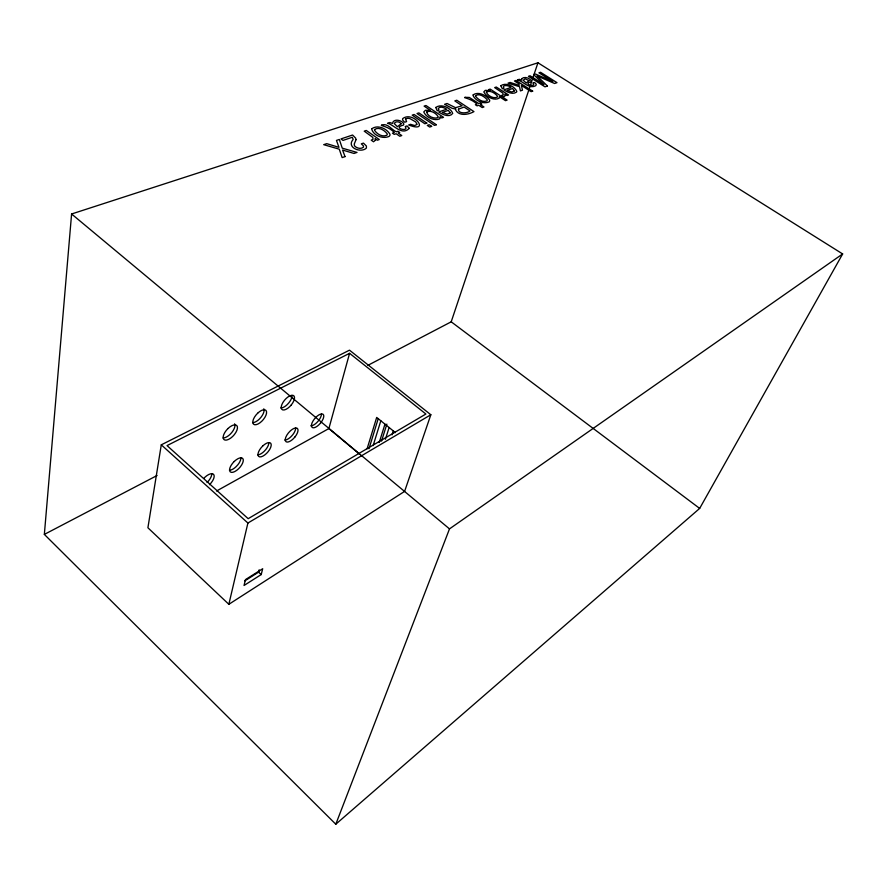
<?xml version="1.0" encoding="UTF-8"?>
<svg xmlns="http://www.w3.org/2000/svg" width="887" height="887" viewBox="0 0 887 887"><rect width="100%" height="100%" fill="white"/><g stroke="black" fill="none" stroke-linecap="round" stroke-linejoin="round"><path stroke-width="1.33" d="M44.35 534.406L71.592 213.989L537.943 62.777L842.65 253.948L699.666 508.417L335.796 824.223L44.35 534.406L157.088 475.499M161.279 444.83L147.907 527.776L228.846 604.302L404.605 491.387L430.838 414.75L349.5 350.165L161.279 444.83L247.905 523.031L228.846 604.302M244.845 580.852L258.583 572.148L259.17 569.82M261.21 574.565L262.685 568.733L245.466 579.621L244.047 585.475L261.21 574.565L258.583 572.148M216.55 490.999L328.877 428.565L349.578 353.325L425.893 414.029L248.172 518.684L167.033 445.596L349.578 353.325M367.096 448.8L376.687 417.422L395.391 432.623M368.981 448.767L378.206 418.719M373.139 445.607L380.822 420.782M379.248 442.425L384.958 424.152M381.532 441.083L386.865 424.119M385.401 439.276L389.127 427.534M392.043 434.83L393.296 430.916M367.872 365.355L451.206 321.815L537.943 62.777M335.796 824.223L449.498 528.885L842.65 253.948M209.487 484.701L211.128 482.905A9.391 4.258 -46.8 0 0 213.401 474.179A9.391 4.258 -46.8 0 0 204.653 477.483L204.143 478.026M207.048 482.506L208.7 480.71A9.38 4.28 -46.8 0 0 211.727 473.591M247.905 523.031L430.838 414.75M451.206 321.815L699.666 508.417M71.592 213.989L449.498 528.885M328.877 428.565L359.512 454.089M268.805 442.68A8.937 3.969 -48.4 0 1 265.734 449.609L264.171 451.317A8.937 3.969 -48.4 0 1 257.718 454.843M321.438 414.185A8.537 3.681 -49.8 0 1 318.322 420.926L316.836 422.556A8.537 3.681 -49.8 0 1 310.882 425.815M240.865 457.814A9.147 4.113 -47.6 0 1 237.805 464.832L236.197 466.584A9.147 4.113 -47.6 0 1 229.478 470.265M292.056 395.657A9.047 4.125 -49.5 0 1 288.852 402.842L287.266 404.572A9.047 4.125 -49.5 0 1 280.813 407.931M263.805 408.807A9.258 4.291 -48.7 0 1 260.922 417.356L259.303 419.13A9.258 4.291 -48.7 0 1 252.573 422.622M295.648 428.144A8.726 3.814 -49.1 0 1 292.555 434.985L291.025 436.648A8.726 3.814 -49.1 0 1 284.827 440.041M234.589 423.831A9.491 4.457 -47.8 0 1 231.795 432.49L230.121 434.308A9.491 4.457 -47.8 0 1 223.103 437.956M528.962 80.595L526.313 83.001L523.197 80.296L525.182 78.799L528.962 80.595M408.996 128.094L408.962 128.67C401.578 135.689 394.249 124.79 387.541 123.293L389.781 122.528L392.509 123.437C393.174 118.148 402.432 120.011 403.851 124.158L403.474 125.1C391.389 128.005 409.683 132.451 405.215 126.553L407.044 125.921L408.996 128.094M475.543 95.685L475.51 96.184C477.893 99.411 482.672 102.659 486.808 100.93A3.825 1.73 18 0 0 486.985 99.499C484.413 96.672 479.257 92.991 475.543 95.685M440.251 117.539L439.708 118.847C434.02 121.308 426.148 117.295 423.753 111.973L425.45 110.276L430.505 110.431L424.086 106.107L425.948 105.498L443.555 117.328L441.759 117.949L440.063 116.818L440.251 117.539M500.822 85.751L502.364 88.778L503.982 88.234C501.022 84.176 509.759 85.451 510.99 87.447L503.838 89.875C507.331 92.137 512.764 94.998 516.6 92.026L516.799 91.383C514.549 86.15 505.778 82.036 500.822 85.751M486.353 92.104C487.584 95.741 493.66 99.122 497.341 97.06L497.485 96.228C495.223 93.157 490.023 89.842 486.353 92.104M356.053 139.603L354.246 144.038L354.49 145.867C356.607 148.207 360.976 149.482 363.504 147.131L363.371 145.823L361.308 143.849L363.459 143.106L366.398 146.033L366.42 148.04C361.064 153.54 345.919 147.508 353.17 139.436L352.294 137.274L343.025 140.39L340.952 138.915L352.594 135.024L355.609 138.084L356.053 139.603M435.794 107.471L437.202 110.753L439.01 110.143L438.233 108.447C440.274 105.764 444.476 107.848 446.726 109.212L438.721 111.928C442.28 114.478 449.465 117.904 452.703 113.436C450.707 107.571 441.039 103.435 435.794 107.471M374.569 129.546L374.469 130.112C376.731 133.937 382.175 137.341 386.654 135.312A4.18 2.04 16 0 0 387.054 133.682C384.459 130.256 378.649 126.497 374.569 129.546M505.446 95.441L504.004 96.772L501.809 95.352L503.273 94.654L502.763 93.013L494.647 87.602L496.31 87.037L508.573 94.976L507.009 95.519L504.88 94.144L505.446 95.441M401.057 123.825L397.443 126.73L394.272 123.592C395.314 120.843 399.937 121.441 401.057 123.825M499.525 97.382L499.381 98.002C494.259 101.229 486.298 96.849 483.803 91.904L485.289 90.341L490.178 90.629L488.615 89.609L490.167 89.099L507.131 100.109L505.501 100.674L499.337 96.661L499.525 97.382M521.667 78.766L521.678 80.129L519.25 79.309L517.454 79.93C523.397 81.205 528.907 89.498 535.826 85.662L536.269 84.343L535.271 83.156L534.329 82.469L532.865 82.968C537.5 87.769 521.467 84.354 531.191 81.715L531.38 80.917C529.661 77.956 524.339 76.105 521.667 78.766M455.696 109.057L455.519 109.811C458.934 116.585 468.591 114.667 473.968 111.618L456.783 100.242L454.809 100.896L462.16 105.764L455.563 107.693L447.059 103.491L444.598 104.311L452.104 108.303L455.696 109.057M426.658 112.05C427.412 116.197 434.053 119.313 437.99 117.572L438.311 117.04C436.581 113.325 430.616 109.666 426.658 112.05M405.536 119.046L406.579 121.608L404.683 122.24L403.042 120.543A6.098 2.905 16.5 0 1 402.765 118.57C413.63 110.343 430.816 133.671 408.652 124.967L410.548 124.324L414.695 125.533L417.145 124.38L415.615 121.863L410.027 118.67A3.659 1.741 16.5 0 0 407.233 118.348L405.536 119.046M514.416 90.884L511.788 91.993L507.176 90.352L512.575 88.512L514.416 90.884M375.489 140.168L373.527 141.776L371.209 140.146L373.061 139.292L372.773 137.363L364.202 131.154L366.276 130.456L379.281 139.547L377.319 140.224L375.068 138.638L375.489 140.168M473.248 94.776L473.004 95.463C475.465 100.841 483.238 104.278 488.87 102.016A6.896 3.116 18 0 0 489.58 100.031C486.353 95.297 478.57 91.239 473.248 94.776M450.141 112.926L447.192 114.146L442.303 112.416L448.356 110.354L450.141 112.926M372.096 128.56L371.72 129.336C373.76 135.622 382.796 139.181 388.85 136.509A7.539 3.67 15.9 0 0 389.936 134.247C386.821 128.571 377.884 124.557 372.096 128.56M458.457 109.156C457.781 114.046 467.493 113.481 469.999 110.964L464.101 107.061L458.457 109.156M320.684 422.888L319.198 424.529A8.548 3.659 -49.8 0 1 313.244 427.789L312.257 427.501A8.548 3.659 -49.8 0 1 314.541 418.808L316.049 417.156A8.548 3.659 -49.8 0 1 322.036 413.919L323.001 414.229A8.548 3.659 -49.8 0 1 320.684 422.888M294.927 436.992L293.409 438.677A8.737 3.803 -49.1 0 1 287.211 442.07L286.157 441.793A8.737 3.803 -49.1 0 1 288.342 433.022L289.883 431.326A8.737 3.803 -49.1 0 1 296.114 427.955L297.145 428.244A8.737 3.803 -49.1 0 1 294.927 436.992M262.641 446.083L261.055 447.813A8.948 3.947 -48.4 0 0 258.572 456.35A8.948 3.947 -48.4 0 0 266.566 453.39L268.129 451.683A8.948 3.947 -48.4 0 0 270.613 443.145A8.948 3.947 -48.4 0 0 262.641 446.083M234.257 461.451L232.627 463.225A9.158 4.102 -47.6 0 0 230.243 471.862A9.158 4.102 -47.6 0 0 238.614 468.724L240.222 466.972A9.158 4.102 -47.6 0 0 242.606 458.335A9.158 4.102 -47.6 0 0 234.257 461.451M291.313 404.904L289.727 406.634A9.058 4.102 -49.5 0 1 281.767 409.295A9.058 4.102 -49.5 0 1 284.428 400.347L286.024 398.596A9.058 4.102 -49.5 0 1 293.974 395.968A9.058 4.102 -49.5 0 1 291.313 404.904M257.64 413.231L255.988 415.027A9.269 4.269 -48.7 0 0 253.438 424.075A9.269 4.269 -48.7 0 0 261.787 421.247L263.406 419.473A9.269 4.269 -48.7 0 0 265.956 410.426A9.269 4.269 -48.7 0 0 257.64 413.231M228.014 428.499L226.318 430.339A9.502 4.446 -47.9 0 0 223.879 439.497A9.502 4.446 -47.9 0 0 232.627 436.493L234.301 434.674A9.502 4.446 -47.9 0 0 236.74 425.516A9.502 4.446 -47.9 0 0 228.014 428.499M465.087 97.315L464.6 97.625C468.813 98.889 473.259 100.53 477.006 104.134L475.343 104.71L477.062 105.841L478.714 105.265L482.218 107.571L483.969 106.961L480.477 104.666L481.874 104.178L480.155 103.058L478.758 103.535L469.334 97.448L465.087 97.315M381.865 125.089L381.299 125.444C385.745 126.774 390.48 128.427 394.349 132.507L392.442 133.161L394.227 134.392L396.134 133.737L399.76 136.254L401.778 135.545L398.152 133.039L399.749 132.485L397.975 131.265L396.367 131.808C391.788 130.012 387.541 122.728 381.865 125.089M345.032 156.6L342.149 157.598L339.266 149.182L323.688 144.67L326.715 143.661L338.956 147.342L336.461 140.412L339.344 139.447L342.249 148.162L357.006 152.42L354.035 153.451L342.57 150.058L345.032 156.6M431.636 126.386L429.707 127.063L427.257 125.389L429.186 124.723L431.636 126.386M436.36 124.734L434.475 125.389L416.979 113.525L418.875 112.893L436.36 124.734M532.666 91.139L531.136 91.671L521.412 85.451L522.476 90.186L520.425 90.895L519.516 86.704L508.029 83.134L510.103 82.436L519.205 85.352L518.995 83.899L514.438 80.983L515.979 80.473L532.666 91.139M547.423 85.995L544.995 86.837L528.43 76.315L530.071 75.772L543.975 84.631L533.652 74.575L535.349 74.009L552.845 81.56L538.919 72.812L540.538 72.279L556.992 82.657L554.586 83.489L537.023 75.905L547.423 85.995M426.802 123.105L424.873 123.77L412.167 115.133L414.118 114.49L426.802 123.105"/></g></svg>
